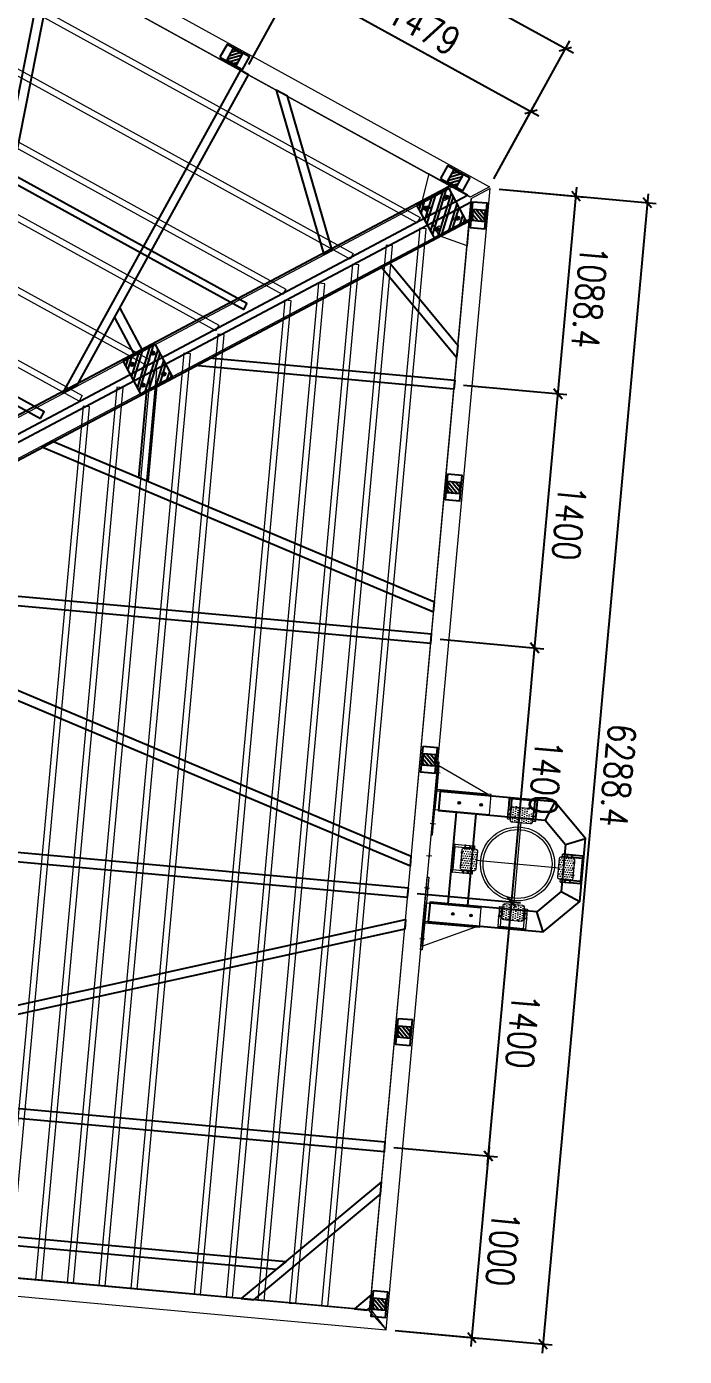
# Model space of a CAD drawing. Extents: x 8238 to 123366, y -35216 to 128109.
# Drawn here: x 91010 to 94617, y 86840 to 94138 of the extents above; entities that cross this region are included whole.
import ezdxf

# ---------------------------------------------------------------- set-up
doc = ezdxf.new("R2010")
doc.units = 0
doc.header["$LTSCALE"] = 1000
doc.header["$MEASUREMENT"] = 0
for name, pattern in [('CENTER', [2, 1.25, -0.25, 0.25, -0.25]), ('DASHED', [0.75, 0.5, -0.25]), ('HIDDEN', [0.375, 0.25, -0.125])]:
    doc.linetypes.add(name, pattern=pattern)
for name, color, linetype in [('主框型材', 4, 'Continuous'), ('卡槽', 242, 'Continuous'), ('标注', 9, 'Continuous'), ('栏杆基座', 214, 'Continuous'), ('栏杆柱', 6, 'Continuous'), ('连接端梁', 130, 'Continuous'), ('铝横梁', 220, 'Continuous')]:
    doc.layers.add(name, color=color, linetype=linetype)
for name, color, linetype, lineweight in [('加强板', 140, 'Continuous', 18), ('导框型材', 2, 'Continuous', 18), ('虚线', 8, 'Continuous', 0), ('轮子座', 7, 'Continuous', 9), ('铝主梁', 3, 'Continuous', 9), ('铝龙骨', 7, 'Continuous', 9)]:
    doc.layers.add(name, color=color, linetype=linetype, lineweight=lineweight)
doc.styles.add('HZTXT', font='txtw.shx', dxfattribs={"width": 0.8, "bigfont": 'hztxtw.shx'})
doc.dimstyles.new('DIM-50', dxfattribs={"dimscale": 50, "dimtxt": 3, "dimasz": 1, "dimexe": 1, "dimexo": 1, "dimgap": 1, "dimtad": 1, "dimdec": 1, "dimdsep": 46, "dimtxsty": 'HZTXT', "dimblk": 'OBLIQUE', "dimblk1": 'ARCHTICK', "dimblk2": 'OBLIQUE', "dimcen": 0, "dimdle": 1, "dimclrd": 9, "dimclre": 9, "dimclrt": 2, "dimadec": 1, "dimazin": 0, "dimtfac": 1, "dimtdec": 1, "dimtix": 1, "dimtmove": 2, "dimatfit": 3, "dimldrblk": 'OBLIQUE', "dimfxl": 15, "dimtolj": 1, "dimtzin": 0, "dimarcsym": 1})
pattern_1 = [(0, (1212.185, -561.11), (6.35, 12.7), [0, -12.7])]

# ---------------------------------------------------------------- blocks, each defined once
blk = doc.blocks.new('_Oblique')
at = {"color": 0, "linetype": 'ByBlock', "lineweight": -2}
blk.add_line((-0.5, -0.5), (0.5, 0.5), dxfattribs=at)
blk = doc.blocks.new('*D95')
at = {"layer": 'Defpoints', "color": 0, "transparency": 16777216}
for p in [(63292.6, 72359.8), (63292.6, 71495.2), (71850.6, 71495.2)]:
    blk.add_point(p, dxfattribs=at)
at = {"layer": '标注', "color": 9, "lineweight": -2, "transparency": 16777216}
for p, q in [((63292.6, 71545.2), (63292.6, 72409.8)), ((71850.6, 71545.2), (71850.6, 72409.8)), ((71900.6, 72359.8), (63242.6, 72359.8))]:
    blk.add_line(p, q, dxfattribs=at)
at = {"layer": '标注', "color": 9, "lineweight": -2, "transparency": 16777216, "xscale": 50, "yscale": 50, "zscale": 50, "rotation": 180}
blk.add_blockref('_Oblique', (63292.6, 72359.8), dxfattribs=at)
at = {"layer": '标注', "color": 9, "lineweight": -2, "transparency": 16777216, "xscale": 50, "yscale": 50, "zscale": 50}
blk.add_blockref('_Oblique', (71850.6, 72359.8), dxfattribs=at)
at = {"layer": '标注', "color": 2, "transparency": 16777216, "insert": (67571.6, 72484.8), "char_height": 150, "attachment_point": 5, "style": 'HZTXT'}
blk.add_mtext('\\A1;8558', dxfattribs=at)
blk = doc.blocks.new('_ArchTick')
at = {"color": 0, "linetype": 'ByBlock', "const_width": 0.4}
blk.add_lwpolyline([(-0.5, -0.5), (0.5, 0.5)], dxfattribs=at)
blk = doc.blocks.new('*D98')
at = {"layer": 'Defpoints', "color": 0, "transparency": 16777216}
for p in [(70371.6, 71967.1), (68971.6, 71397.2), (70371.6, 71397.2)]:
    blk.add_point(p, dxfattribs=at)
at = {"layer": '标注', "color": 9, "lineweight": -2, "transparency": 16777216}
for p, q in [((68921.6, 71967.1), (70421.6, 71967.1)), ((68971.6, 71447.2), (68971.6, 72017.1)), ((70371.6, 71447.2), (70371.6, 72017.1))]:
    blk.add_line(p, q, dxfattribs=at)
at = {"layer": '标注', "color": 9, "lineweight": -2, "transparency": 16777216, "xscale": 50, "yscale": 50, "zscale": 50, "rotation": 180}
blk.add_blockref('_Oblique', (68971.6, 71967.1), dxfattribs=at)
at = {"layer": '标注', "color": 9, "lineweight": -2, "transparency": 16777216, "xscale": 50, "yscale": 50, "zscale": 50}
blk.add_blockref('_Oblique', (70371.6, 71967.1), dxfattribs=at)
at = {"layer": '标注', "color": 2, "transparency": 16777216, "insert": (69671.6, 72092.1), "char_height": 150, "attachment_point": 5, "style": 'HZTXT'}
blk.add_mtext('\\A1;1400', dxfattribs=at)
blk = doc.blocks.new('*D99')
at = {"layer": 'Defpoints', "color": 0, "transparency": 16777216}
for p in [(71850.6, 71967.1), (71850.6, 71495.2), (70371.6, 71397.2)]:
    blk.add_point(p, dxfattribs=at)
at = {"layer": '标注', "color": 9, "lineweight": -2, "transparency": 16777216}
for p, q in [((70321.6, 71967.1), (71900.6, 71967.1)), ((70371.6, 71447.2), (70371.6, 72017.1)), ((71850.6, 71545.2), (71850.6, 72017.1))]:
    blk.add_line(p, q, dxfattribs=at)
at = {"layer": '标注', "color": 9, "lineweight": -2, "transparency": 16777216, "xscale": 50, "yscale": 50, "zscale": 50, "rotation": 180}
blk.add_blockref('_Oblique', (70371.6, 71967.1), dxfattribs=at)
at = {"layer": '标注', "color": 9, "lineweight": -2, "transparency": 16777216, "xscale": 50, "yscale": 50, "zscale": 50}
blk.add_blockref('_Oblique', (71850.6, 71967.1), dxfattribs=at)
at = {"layer": '标注', "color": 2, "transparency": 16777216, "insert": (71111.1, 72092.1), "char_height": 150, "attachment_point": 5, "style": 'HZTXT'}
blk.add_mtext('\\A1;1479', dxfattribs=at)
blk = doc.blocks.new('*D105')
at = {"layer": 'Defpoints', "color": 0, "transparency": 16777216}
for p in [(82032.8, 72159.7), (82032.8, 71589.8), (83432.8, 71589.8)]:
    blk.add_point(p, dxfattribs=at)
at = {"layer": '标注', "color": 9, "lineweight": -2, "transparency": 16777216}
for p, q in [((82032.8, 71639.8), (82032.8, 72209.7)), ((83432.8, 71639.8), (83432.8, 72209.7)), ((83482.8, 72159.7), (81982.8, 72159.7))]:
    blk.add_line(p, q, dxfattribs=at)
at = {"layer": '标注', "color": 9, "lineweight": -2, "transparency": 16777216, "xscale": 50, "yscale": 50, "zscale": 50, "rotation": 180}
blk.add_blockref('_Oblique', (82032.8, 72159.7), dxfattribs=at)
at = {"layer": '标注', "color": 9, "lineweight": -2, "transparency": 16777216, "xscale": 50, "yscale": 50, "zscale": 50}
blk.add_blockref('_Oblique', (83432.8, 72159.7), dxfattribs=at)
at = {"layer": '标注', "color": 2, "transparency": 16777216, "insert": (82732.8, 72284.7), "char_height": 150, "attachment_point": 5, "style": 'HZTXT'}
blk.add_mtext('\\A1;1400', dxfattribs=at)
blk = doc.blocks.new('*D106')
at = {"layer": 'Defpoints', "color": 0, "transparency": 16777216}
for p in [(80632.8, 72159.7), (80632.8, 71589.8), (82032.8, 71589.8)]:
    blk.add_point(p, dxfattribs=at)
at = {"layer": '标注', "color": 9, "lineweight": -2, "transparency": 16777216}
for p, q in [((80632.8, 71639.8), (80632.8, 72209.7)), ((82032.8, 71639.8), (82032.8, 72209.7)), ((82082.8, 72159.7), (80582.8, 72159.7))]:
    blk.add_line(p, q, dxfattribs=at)
at = {"layer": '标注', "color": 9, "lineweight": -2, "transparency": 16777216, "xscale": 50, "yscale": 50, "zscale": 50, "rotation": 180}
blk.add_blockref('_Oblique', (80632.8, 72159.7), dxfattribs=at)
at = {"layer": '标注', "color": 9, "lineweight": -2, "transparency": 16777216, "xscale": 50, "yscale": 50, "zscale": 50}
blk.add_blockref('_Oblique', (82032.8, 72159.7), dxfattribs=at)
at = {"layer": '标注', "color": 2, "transparency": 16777216, "insert": (81332.8, 72284.7), "char_height": 150, "attachment_point": 5, "style": 'HZTXT'}
blk.add_mtext('\\A1;1400', dxfattribs=at)
blk = doc.blocks.new('*D107')
at = {"layer": 'Defpoints', "color": 0, "transparency": 16777216}
for p in [(79232.8, 72159.7), (79232.8, 71589.8), (80632.8, 71589.8)]:
    blk.add_point(p, dxfattribs=at)
at = {"layer": '标注', "color": 9, "lineweight": -2, "transparency": 16777216}
for p, q in [((79232.8, 71639.8), (79232.8, 72209.7)), ((80632.8, 71639.8), (80632.8, 72209.7)), ((80682.8, 72159.7), (79182.8, 72159.7))]:
    blk.add_line(p, q, dxfattribs=at)
at = {"layer": '标注', "color": 9, "lineweight": -2, "transparency": 16777216, "xscale": 50, "yscale": 50, "zscale": 50, "rotation": 180}
blk.add_blockref('_Oblique', (79232.8, 72159.7), dxfattribs=at)
at = {"layer": '标注', "color": 9, "lineweight": -2, "transparency": 16777216, "xscale": 50, "yscale": 50, "zscale": 50}
blk.add_blockref('_Oblique', (80632.8, 72159.7), dxfattribs=at)
at = {"layer": '标注', "color": 2, "transparency": 16777216, "insert": (79932.8, 72284.7), "char_height": 150, "attachment_point": 5, "style": 'HZTXT'}
blk.add_mtext('\\A1;1400', dxfattribs=at)
blk = doc.blocks.new('*D108')
at = {"layer": 'Defpoints', "color": 0, "transparency": 16777216}
for p in [(78144.4, 72159.7), (78144.4, 71687.8), (79232.8, 71589.8)]:
    blk.add_point(p, dxfattribs=at)
at = {"layer": '标注', "color": 9, "lineweight": -2, "transparency": 16777216}
for p, q in [((78144.4, 71737.8), (78144.4, 72209.7)), ((79232.8, 71639.8), (79232.8, 72209.7)), ((79282.8, 72159.7), (78094.4, 72159.7))]:
    blk.add_line(p, q, dxfattribs=at)
at = {"layer": '标注', "color": 9, "lineweight": -2, "transparency": 16777216, "xscale": 50, "yscale": 50, "zscale": 50, "rotation": 180}
blk.add_blockref('_Oblique', (78144.4, 72159.7), dxfattribs=at)
at = {"layer": '标注', "color": 9, "lineweight": -2, "transparency": 16777216, "xscale": 50, "yscale": 50, "zscale": 50}
blk.add_blockref('_Oblique', (79232.8, 72159.7), dxfattribs=at)
at = {"layer": '标注', "color": 2, "transparency": 16777216, "insert": (78688.6, 72284.7), "char_height": 150, "attachment_point": 5, "style": 'HZTXT'}
blk.add_mtext('\\A1;1088.4', dxfattribs=at)
blk = doc.blocks.new('*D109')
at = {"layer": 'Defpoints', "color": 0, "transparency": 16777216}
for p in [(84432.8, 72552.4), (78144.4, 71687.8), (84432.8, 71687.8)]:
    blk.add_point(p, dxfattribs=at)
at = {"layer": '标注', "color": 9, "lineweight": -2, "transparency": 16777216}
for p, q in [((78094.4, 72552.4), (84482.8, 72552.4)), ((78144.4, 71737.8), (78144.4, 72602.4)), ((84432.8, 71737.8), (84432.8, 72602.4))]:
    blk.add_line(p, q, dxfattribs=at)
at = {"layer": '标注', "color": 9, "lineweight": -2, "transparency": 16777216, "xscale": 50, "yscale": 50, "zscale": 50, "rotation": 180}
blk.add_blockref('_Oblique', (78144.4, 72552.4), dxfattribs=at)
at = {"layer": '标注', "color": 9, "lineweight": -2, "transparency": 16777216, "xscale": 50, "yscale": 50, "zscale": 50}
blk.add_blockref('_Oblique', (84432.8, 72552.4), dxfattribs=at)
at = {"layer": '标注', "color": 2, "transparency": 16777216, "insert": (81288.6, 72677.4), "char_height": 150, "attachment_point": 5, "style": 'HZTXT'}
blk.add_mtext('\\A1;6288.4', dxfattribs=at)
blk = doc.blocks.new('*D110')
at = {"layer": 'Defpoints', "color": 0, "transparency": 16777216}
for p in [(84432.8, 72159.7), (84432.8, 71687.8), (83432.8, 71589.8)]:
    blk.add_point(p, dxfattribs=at)
at = {"layer": '标注', "color": 9, "lineweight": -2, "transparency": 16777216}
for p, q in [((83432.8, 71639.8), (83432.8, 72209.7)), ((84432.8, 71737.8), (84432.8, 72209.7)), ((83382.8, 72159.7), (84482.8, 72159.7))]:
    blk.add_line(p, q, dxfattribs=at)
at = {"layer": '标注', "color": 9, "lineweight": -2, "transparency": 16777216, "xscale": 50, "yscale": 50, "zscale": 50, "rotation": 180}
blk.add_blockref('_Oblique', (83432.8, 72159.7), dxfattribs=at)
at = {"layer": '标注', "color": 9, "lineweight": -2, "transparency": 16777216, "xscale": 50, "yscale": 50, "zscale": 50}
blk.add_blockref('_Oblique', (84432.8, 72159.7), dxfattribs=at)
at = {"layer": '标注', "color": 2, "transparency": 16777216, "insert": (83932.8, 72284.7), "char_height": 150, "attachment_point": 5, "style": 'HZTXT'}
blk.add_mtext('\\A1;1000', dxfattribs=at)
blk = doc.blocks.new('橡胶块200x200x60')
h = blk.add_hatch()
h.set_pattern_fill('ANSI32', color=256, scale=10)
h.set_pattern_definition([(45, (0, 0), (-33.67596, 33.67596), []), (45, (22.45, 0), (-33.67596, 33.67596), [])])
h.paths.add_polyline_path([(25487.9, 88551.2), (25687.9, 88551.2), (25687.9, 88751.2), (25487.9, 88751.2)])
blk.add_lwpolyline([(25487.9, 88551.2), (25687.9, 88551.2), (25687.9, 88751.2), (25487.9, 88751.2)], close=True)
for points in [[(25512.9, 88716.2), (25532.9, 88716.2)], [(25522.9, 88726.2), (25522.9, 88706.2)], [(25662.9, 88716.2), (25642.9, 88716.2)], [(25652.9, 88726.2), (25652.9, 88706.2)], [(25522.9, 88576.2), (25522.9, 88596.2)], [(25652.9, 88576.2), (25652.9, 88596.2)], [(25512.9, 88586.2), (25532.9, 88586.2)], [(25662.9, 88586.2), (25642.9, 88586.2)]]:
    blk.add_lwpolyline(points)
for centre, radius in [((25522.9, 88716.2), 10), ((25522.9, 88716.2), 8), ((25652.9, 88716.2), 10), ((25652.9, 88716.2), 8), ((25522.9, 88586.2), 10), ((25522.9, 88586.2), 8), ((25652.9, 88586.2), 10), ((25652.9, 88586.2), 8)]:
    blk.add_circle(centre, radius)
blk = doc.blocks.new('*U906')
h = blk.add_hatch()
h.set_pattern_fill('DOTS', color=256, scale=8)
h.set_pattern_definition(pattern_1)
h.paths.add_polyline_path([(64, 50, 0.4142135624), (54, 60), (-11, 60, 0.4142135624), (-21, 50), (-21, -50, 0.4142135624), (-11, -60), (54, -60, 0.4142135624), (64, -50)])
at = {"layer": '导框型材', "color": 0, "linetype": 'Continuous'}
for p, q in [((-64, 63.508929), (-64, 75.5)), ((-64, 75.5), (-63.389317, 75.5)), ((-7.891644, 75.5), (-63.389317, 75.5)), ((-63.389317, 75.5), (-63.389317, 64.5)), ((-62, 77.5), (-6.502327, 77.5)), ((-2.965328, 75.5), (-7.891644, 75.5)), ((-7.891644, 75.5), (-7.891644, 64.5)), ((-6.502327, 77.5), (-1.08338, 77.5)), ((47.5, 75.5), (-2.965328, 75.5)), ((-2.965328, 64.5), (-2.965328, 75.5)), ((-1.08338, 77.5), (45.5, 77.5)), ((47.5, 64.5), (47.5, 75.5)), ((-64, -63.50893), (-64, 63.508929)), ((-63.389317, 64.5), (-7.891644, 64.5)), ((-62, 62.5), (-62, -62.5)), ((-6.502327, 62.5), (-62, 62.5)), ((-7.891644, 64.5), (-2.965328, 64.5)), ((-1.08338, 62.5), (-6.502327, 62.5)), ((47.5, 64.5), (-2.965328, 64.5)), ((45.5, 62.5), (-1.08338, 62.5)), ((31, 62.498484), (31, 60)), ((-64, -63.78066), (-64, -63.500287)), ((-64, -75.5), (-64, -63.78066)), ((-63.389317, -64.5), (-63.389317, -75.5)), ((-7.891644, -64.5), (-63.389317, -64.5)), ((-62, -62.5), (-6.502327, -62.5)), ((-2.965328, -64.5), (-7.891644, -64.5)), ((-7.891644, -75.5), (-7.891644, -64.5)), ((-6.502327, -62.5), (-1.08338, -62.5)), ((47.5, -64.5), (-2.965328, -64.5)), ((-2.965328, -64.5), (-2.965328, -75.5)), ((-1.08338, -62.5), (45.5, -62.5)), ((31, -60), (31, -62.498484)), ((47.5, -75.5), (47.5, -64.5)), ((-64, -75.5), (-63.389317, -75.5)), ((-63.389317, -75.5), (-7.891644, -75.5)), ((-6.502327, -77.5), (-62, -77.5)), ((-7.891644, -75.5), (-2.965328, -75.5)), ((-1.08338, -77.5), (-6.502327, -77.5)), ((47.5, -75.5), (-2.965328, -75.5)), ((45.5, -77.5), (-1.08338, -77.5))]:
    blk.add_line(p, q, dxfattribs=at)
at = {"layer": '导框型材', "color": 1, "linetype": 'CENTER', "ltscale": 0.28}
for p, q in [((-18.5, 35), (-14.5, 35)), ((-16.5, 37), (-16.5, 33)), ((-18.5, -35), (-14.5, -35)), ((-16.5, -37), (-16.5, -33))]:
    blk.add_line(p, q, dxfattribs=at)
at = {"layer": '导框型材', "color": 1, "linetype": 'CENTER', "ltscale": 0.404352}
for p, q in [((-18.5, 0), (-14.5, 0)), ((-16.5, -2), (-16.5, 2))]:
    blk.add_line(p, q, dxfattribs=at)
at = {"layer": '导框型材', "color": 1, "linetype": 'CENTER', "ltscale": 0.1}
for p, q in [((18.75, 70), (24.25, 70)), ((21.5, 67.25), (21.5, 72.75)), ((18.75, -70), (24.25, -70)), ((21.5, -72.75), (21.5, -67.25))]:
    blk.add_line(p, q, dxfattribs=at)
at = {"layer": '导框型材', "color": 0}
blk.add_lwpolyline([(-11, 60), (54, 60, -0.4142135624), (64, 50), (64, -50, -0.4142135624), (54, -60), (-11, -60, -0.4142135624), (-21, -50), (-21, 50, -0.4142135624)], format="xyb", close=True, dxfattribs=at)
for centre in [(21.5, 70), (21.5, -70)]:
    blk.add_circle(centre, 2.5, dxfattribs=at)
at = {"layer": '导框型材', "color": 0, "linetype": 'Continuous', "extrusion": (0, 0, -1)}
for centre, start, end in [((62, 75.5), 0, 90), ((62, 64.5), 270, 0), ((62, -64.5), 0, 90), ((62, -75.5), 270, 0)]:
    blk.add_arc(centre, 2, start, end, dxfattribs=at)
at = {"layer": '导框型材', "color": 0, "linetype": 'Continuous'}
for centre, radius, start, end in [((45.5, 75.5), 2, 0, 90), ((45.5, 64.5), 2, 270, 0), ((-16.5, -35), 7, 130.0052008841, 229.9947991159), ((45.5, -64.5), 2, 0, 90), ((45.5, -75.5), 2, 270, 0)]:
    blk.add_arc(centre, radius, start, end, dxfattribs=at)
at = {"layer": '导框型材', "color": 0, "linetype": 'Continuous', "extrusion": (1.22461e-16, 0, -1)}
blk.add_arc((16.5, 35), 7, 310.0052008841, 49.9947991159, dxfattribs=at)
at = {"layer": '导框型材', "color": 0, "linetype": 'Continuous'}
for centre, major_axis, ratio, start_param, end_param in [((-62, 75.5), (0, 2), 0.694658, 0, 1.5707963268), ((-6.502327, 75.5), (0, -2), 0.694658, 3.1415926536, 4.7123889804), ((-1.08338, 75.5), (0, -2), 0.940974, 3.1415926536, 4.7123889804), ((-6.502327, 64.5), (0, 2), 0.694658, 1.5707963268, 3.1415926536), ((-1.08338, 64.5), (0, 2), 0.940974, 1.5707963268, 3.1415926536), ((-6.502327, -64.5), (0, 2), 0.694658, 0, 1.5707963268), ((-1.08338, -64.5), (0, 2), 0.940974, 0, 1.5707963268), ((-62, -75.5), (0, 2), 0.694658, 1.5707963268, 3.1415926536), ((-6.502327, -75.5), (0, 2), 0.694658, 1.5707963268, 3.1415926536), ((-1.08338, -75.5), (0, 2), 0.940974, 1.5707963268, 3.1415926536)]:
    blk.add_ellipse(centre, major_axis=major_axis, ratio=ratio, start_param=start_param, end_param=end_param, dxfattribs=at)
at = {"layer": '导框型材', "color": 0, "linetype": 'Continuous', "extrusion": (0, 0, -1)}
for centre, start_param, end_param in [((-62, 64.5), 0, 1.5707963268), ((-62, -64.5), 1.5707963268, 3.1415926536)]:
    blk.add_ellipse(centre, major_axis=(0, -2), ratio=0.694658, start_param=start_param, end_param=end_param, dxfattribs=at)
blk = doc.blocks.new('*U902')
at = {"layer": '轮子座', "color": 0, "linetype": 'ByBlock', "lineweight": -2, "transparency": 16777216}
blk.add_blockref('*U906', (0, 0), dxfattribs=at)
blk = doc.blocks.new('*U903')
h = blk.add_hatch()
h.set_pattern_fill('DOTS', color=256, scale=8)
h.set_pattern_definition(pattern_1)
h.paths.add_polyline_path([(64, 50, 0.4142135624), (54, 60), (-11, 60, 0.4142135624), (-21, 50), (-21, -50, 0.4142135624), (-11, -60), (54, -60, 0.4142135624), (64, -50)])
at = {"layer": '导框型材', "color": 0, "linetype": 'Continuous'}
for p, q in [((-64, 63.508929), (-64, 75.5)), ((-64, 75.5), (-63.389317, 75.5)), ((-7.891644, 75.5), (-63.389317, 75.5)), ((-63.389317, 75.5), (-63.389317, 64.5)), ((-62, 77.5), (-6.502327, 77.5)), ((-2.965328, 75.5), (-7.891644, 75.5)), ((-7.891644, 75.5), (-7.891644, 64.5)), ((-6.502327, 77.5), (-1.08338, 77.5)), ((47.5, 75.5), (-2.965328, 75.5)), ((-2.965328, 64.5), (-2.965328, 75.5)), ((-1.08338, 77.5), (45.5, 77.5)), ((47.5, 64.5), (47.5, 75.5)), ((-64, -63.50893), (-64, 63.508929)), ((-63.389317, 64.5), (-7.891644, 64.5)), ((-62, 62.5), (-62, -62.5)), ((-6.502327, 62.5), (-62, 62.5)), ((-7.891644, 64.5), (-2.965328, 64.5)), ((-1.08338, 62.5), (-6.502327, 62.5)), ((47.5, 64.5), (-2.965328, 64.5)), ((45.5, 62.5), (-1.08338, 62.5)), ((31, 62.498484), (31, 60)), ((-64, -63.78066), (-64, -63.500287)), ((-64, -75.5), (-64, -63.78066)), ((-63.389317, -64.5), (-63.389317, -75.5)), ((-7.891644, -64.5), (-63.389317, -64.5)), ((-62, -62.5), (-6.502327, -62.5)), ((-2.965328, -64.5), (-7.891644, -64.5)), ((-7.891644, -75.5), (-7.891644, -64.5)), ((-6.502327, -62.5), (-1.08338, -62.5)), ((47.5, -64.5), (-2.965328, -64.5)), ((-2.965328, -64.5), (-2.965328, -75.5)), ((-1.08338, -62.5), (45.5, -62.5)), ((31, -60), (31, -62.498484)), ((47.5, -75.5), (47.5, -64.5)), ((-64, -75.5), (-63.389317, -75.5)), ((-63.389317, -75.5), (-7.891644, -75.5)), ((-6.502327, -77.5), (-62, -77.5)), ((-7.891644, -75.5), (-2.965328, -75.5)), ((-1.08338, -77.5), (-6.502327, -77.5)), ((47.5, -75.5), (-2.965328, -75.5)), ((45.5, -77.5), (-1.08338, -77.5))]:
    blk.add_line(p, q, dxfattribs=at)
at = {"layer": '导框型材', "color": 1, "linetype": 'CENTER', "ltscale": 0.28}
for p, q in [((-18.5, 35), (-14.5, 35)), ((-16.5, 37), (-16.5, 33)), ((-18.5, -35), (-14.5, -35)), ((-16.5, -37), (-16.5, -33))]:
    blk.add_line(p, q, dxfattribs=at)
at = {"layer": '导框型材', "color": 1, "linetype": 'CENTER', "ltscale": 0.404352}
for p, q in [((-18.5, 0), (-14.5, 0)), ((-16.5, -2), (-16.5, 2))]:
    blk.add_line(p, q, dxfattribs=at)
at = {"layer": '导框型材', "color": 1, "linetype": 'CENTER', "ltscale": 0.1}
for p, q in [((18.75, 70), (24.25, 70)), ((21.5, 67.25), (21.5, 72.75)), ((18.75, -70), (24.25, -70)), ((21.5, -72.75), (21.5, -67.25))]:
    blk.add_line(p, q, dxfattribs=at)
at = {"layer": '导框型材', "color": 0}
blk.add_lwpolyline([(-11, 60), (54, 60, -0.4142135624), (64, 50), (64, -50, -0.4142135624), (54, -60), (-11, -60, -0.4142135624), (-21, -50), (-21, 50, -0.4142135624)], format="xyb", close=True, dxfattribs=at)
for centre in [(21.5, 70), (21.5, -70)]:
    blk.add_circle(centre, 2.5, dxfattribs=at)
at = {"layer": '导框型材', "color": 0, "linetype": 'Continuous', "extrusion": (0, 0, -1)}
for centre, start, end in [((62, 75.5), 0, 90), ((62, 64.5), 270, 0), ((62, -64.5), 0, 90), ((62, -75.5), 270, 0)]:
    blk.add_arc(centre, 2, start, end, dxfattribs=at)
at = {"layer": '导框型材', "color": 0, "linetype": 'Continuous'}
for centre, radius, start, end in [((45.5, 75.5), 2, 0, 90), ((45.5, 64.5), 2, 270, 0), ((-16.5, -35), 7, 130.0052008841, 229.9947991159), ((45.5, -64.5), 2, 0, 90), ((45.5, -75.5), 2, 270, 0)]:
    blk.add_arc(centre, radius, start, end, dxfattribs=at)
at = {"layer": '导框型材', "color": 0, "linetype": 'Continuous', "extrusion": (1.22461e-16, 0, -1)}
blk.add_arc((16.5, 35), 7, 310.0052008841, 49.9947991159, dxfattribs=at)
at = {"layer": '导框型材', "color": 0, "linetype": 'Continuous'}
for centre, major_axis, ratio, start_param, end_param in [((-62, 75.5), (0, 2), 0.694658, 0, 1.5707963268), ((-6.502327, 75.5), (0, -2), 0.694658, 3.1415926536, 4.7123889804), ((-1.08338, 75.5), (0, -2), 0.940974, 3.1415926536, 4.7123889804), ((-6.502327, 64.5), (0, 2), 0.694658, 1.5707963268, 3.1415926536), ((-1.08338, 64.5), (0, 2), 0.940974, 1.5707963268, 3.1415926536), ((-6.502327, -64.5), (0, 2), 0.694658, 0, 1.5707963268), ((-1.08338, -64.5), (0, 2), 0.940974, 0, 1.5707963268), ((-62, -75.5), (0, 2), 0.694658, 1.5707963268, 3.1415926536), ((-6.502327, -75.5), (0, 2), 0.694658, 1.5707963268, 3.1415926536), ((-1.08338, -75.5), (0, 2), 0.940974, 1.5707963268, 3.1415926536)]:
    blk.add_ellipse(centre, major_axis=major_axis, ratio=ratio, start_param=start_param, end_param=end_param, dxfattribs=at)
at = {"layer": '导框型材', "color": 0, "linetype": 'Continuous', "extrusion": (0, 0, -1)}
for centre, start_param, end_param in [((-62, 64.5), 0, 1.5707963268), ((-62, -64.5), 1.5707963268, 3.1415926536)]:
    blk.add_ellipse(centre, major_axis=(0, -2), ratio=0.694658, start_param=start_param, end_param=end_param, dxfattribs=at)
blk = doc.blocks.new('*U904')
at = {"layer": '轮子座', "color": 0, "linetype": 'ByBlock', "lineweight": -2, "transparency": 16777216}
blk.add_blockref('*U903', (0, 0), dxfattribs=at)
blk = doc.blocks.new('*U905')
h = blk.add_hatch()
h.set_pattern_fill('DOTS', color=256, scale=8)
h.set_pattern_definition(pattern_1)
h.paths.add_polyline_path([(64, 50, 0.4142135624), (54, 60), (-11, 60, 0.4142135624), (-21, 50), (-21, -50, 0.4142135624), (-11, -60), (54, -60, 0.4142135624), (64, -50)])
at = {"layer": '导框型材', "color": 0, "linetype": 'Continuous'}
for p, q in [((-64, 63.508929), (-64, 75.5)), ((-64, 75.5), (-63.389317, 75.5)), ((-7.891644, 75.5), (-63.389317, 75.5)), ((-63.389317, 75.5), (-63.389317, 64.5)), ((-62, 77.5), (-6.502327, 77.5)), ((-2.965328, 75.5), (-7.891644, 75.5)), ((-7.891644, 75.5), (-7.891644, 64.5)), ((-6.502327, 77.5), (-1.08338, 77.5)), ((47.5, 75.5), (-2.965328, 75.5)), ((-2.965328, 64.5), (-2.965328, 75.5)), ((-1.08338, 77.5), (45.5, 77.5)), ((47.5, 64.5), (47.5, 75.5)), ((-64, -63.50893), (-64, 63.508929)), ((-63.389317, 64.5), (-7.891644, 64.5)), ((-62, 62.5), (-62, -62.5)), ((-6.502327, 62.5), (-62, 62.5)), ((-7.891644, 64.5), (-2.965328, 64.5)), ((-1.08338, 62.5), (-6.502327, 62.5)), ((47.5, 64.5), (-2.965328, 64.5)), ((45.5, 62.5), (-1.08338, 62.5)), ((31, 62.498484), (31, 60)), ((-64, -63.78066), (-64, -63.500287)), ((-64, -75.5), (-64, -63.78066)), ((-63.389317, -64.5), (-63.389317, -75.5)), ((-7.891644, -64.5), (-63.389317, -64.5)), ((-62, -62.5), (-6.502327, -62.5)), ((-2.965328, -64.5), (-7.891644, -64.5)), ((-7.891644, -75.5), (-7.891644, -64.5)), ((-6.502327, -62.5), (-1.08338, -62.5)), ((47.5, -64.5), (-2.965328, -64.5)), ((-2.965328, -64.5), (-2.965328, -75.5)), ((-1.08338, -62.5), (45.5, -62.5)), ((31, -60), (31, -62.498484)), ((47.5, -75.5), (47.5, -64.5)), ((-64, -75.5), (-63.389317, -75.5)), ((-63.389317, -75.5), (-7.891644, -75.5)), ((-6.502327, -77.5), (-62, -77.5)), ((-7.891644, -75.5), (-2.965328, -75.5)), ((-1.08338, -77.5), (-6.502327, -77.5)), ((47.5, -75.5), (-2.965328, -75.5)), ((45.5, -77.5), (-1.08338, -77.5))]:
    blk.add_line(p, q, dxfattribs=at)
at = {"layer": '导框型材', "color": 1, "linetype": 'CENTER', "ltscale": 0.28}
for p, q in [((-18.5, 35), (-14.5, 35)), ((-16.5, 37), (-16.5, 33)), ((-18.5, -35), (-14.5, -35)), ((-16.5, -37), (-16.5, -33))]:
    blk.add_line(p, q, dxfattribs=at)
at = {"layer": '导框型材', "color": 1, "linetype": 'CENTER', "ltscale": 0.404352}
for p, q in [((-18.5, 0), (-14.5, 0)), ((-16.5, -2), (-16.5, 2))]:
    blk.add_line(p, q, dxfattribs=at)
at = {"layer": '导框型材', "color": 1, "linetype": 'CENTER', "ltscale": 0.1}
for p, q in [((18.75, 70), (24.25, 70)), ((21.5, 67.25), (21.5, 72.75)), ((18.75, -70), (24.25, -70)), ((21.5, -72.75), (21.5, -67.25))]:
    blk.add_line(p, q, dxfattribs=at)
at = {"layer": '导框型材', "color": 0}
blk.add_lwpolyline([(-11, 60), (54, 60, -0.4142135624), (64, 50), (64, -50, -0.4142135624), (54, -60), (-11, -60, -0.4142135624), (-21, -50), (-21, 50, -0.4142135624)], format="xyb", close=True, dxfattribs=at)
for centre in [(21.5, 70), (21.5, -70)]:
    blk.add_circle(centre, 2.5, dxfattribs=at)
at = {"layer": '导框型材', "color": 0, "linetype": 'Continuous', "extrusion": (0, 0, -1)}
for centre, start, end in [((62, 75.5), 0, 90), ((62, 64.5), 270, 0), ((62, -64.5), 0, 90), ((62, -75.5), 270, 0)]:
    blk.add_arc(centre, 2, start, end, dxfattribs=at)
at = {"layer": '导框型材', "color": 0, "linetype": 'Continuous'}
for centre, radius, start, end in [((45.5, 75.5), 2, 0, 90), ((45.5, 64.5), 2, 270, 0), ((-16.5, -35), 7, 130.0052008841, 229.9947991159), ((45.5, -64.5), 2, 0, 90), ((45.5, -75.5), 2, 270, 0)]:
    blk.add_arc(centre, radius, start, end, dxfattribs=at)
at = {"layer": '导框型材', "color": 0, "linetype": 'Continuous', "extrusion": (1.22461e-16, 0, -1)}
blk.add_arc((16.5, 35), 7, 310.0052008841, 49.9947991159, dxfattribs=at)
at = {"layer": '导框型材', "color": 0, "linetype": 'Continuous'}
for centre, major_axis, ratio, start_param, end_param in [((-62, 75.5), (0, 2), 0.694658, 0, 1.5707963268), ((-6.502327, 75.5), (0, -2), 0.694658, 3.1415926536, 4.7123889804), ((-1.08338, 75.5), (0, -2), 0.940974, 3.1415926536, 4.7123889804), ((-6.502327, 64.5), (0, 2), 0.694658, 1.5707963268, 3.1415926536), ((-1.08338, 64.5), (0, 2), 0.940974, 1.5707963268, 3.1415926536), ((-6.502327, -64.5), (0, 2), 0.694658, 0, 1.5707963268), ((-1.08338, -64.5), (0, 2), 0.940974, 0, 1.5707963268), ((-62, -75.5), (0, 2), 0.694658, 1.5707963268, 3.1415926536), ((-6.502327, -75.5), (0, 2), 0.694658, 1.5707963268, 3.1415926536), ((-1.08338, -75.5), (0, 2), 0.940974, 1.5707963268, 3.1415926536)]:
    blk.add_ellipse(centre, major_axis=major_axis, ratio=ratio, start_param=start_param, end_param=end_param, dxfattribs=at)
at = {"layer": '导框型材', "color": 0, "linetype": 'Continuous', "extrusion": (0, 0, -1)}
for centre, start_param, end_param in [((-62, 64.5), 0, 1.5707963268), ((-62, -64.5), 1.5707963268, 3.1415926536)]:
    blk.add_ellipse(centre, major_axis=(0, -2), ratio=0.694658, start_param=start_param, end_param=end_param, dxfattribs=at)
blk = doc.blocks.new('*U908')
at = {"layer": '轮子座', "color": 0, "linetype": 'ByBlock', "lineweight": -2, "transparency": 16777216}
blk.add_blockref('*U905', (0, 0), dxfattribs=at)
blk = doc.blocks.new('*U909')
h = blk.add_hatch()
h.set_pattern_fill('DOTS', color=256, scale=8)
h.set_pattern_definition(pattern_1)
h.paths.add_polyline_path([(64, 50, 0.4142135624), (54, 60), (-11, 60, 0.4142135624), (-21, 50), (-21, -50, 0.4142135624), (-11, -60), (54, -60, 0.4142135624), (64, -50)])
at = {"layer": '导框型材', "color": 0, "linetype": 'Continuous'}
for p, q in [((-64, 63.508929), (-64, 75.5)), ((-64, 75.5), (-63.389317, 75.5)), ((-7.891644, 75.5), (-63.389317, 75.5)), ((-63.389317, 75.5), (-63.389317, 64.5)), ((-62, 77.5), (-6.502327, 77.5)), ((-2.965328, 75.5), (-7.891644, 75.5)), ((-7.891644, 75.5), (-7.891644, 64.5)), ((-6.502327, 77.5), (-1.08338, 77.5)), ((47.5, 75.5), (-2.965328, 75.5)), ((-2.965328, 64.5), (-2.965328, 75.5)), ((-1.08338, 77.5), (45.5, 77.5)), ((47.5, 64.5), (47.5, 75.5)), ((-64, -63.50893), (-64, 63.508929)), ((-63.389317, 64.5), (-7.891644, 64.5)), ((-62, 62.5), (-62, -62.5)), ((-6.502327, 62.5), (-62, 62.5)), ((-7.891644, 64.5), (-2.965328, 64.5)), ((-1.08338, 62.5), (-6.502327, 62.5)), ((47.5, 64.5), (-2.965328, 64.5)), ((45.5, 62.5), (-1.08338, 62.5)), ((31, 62.498484), (31, 60)), ((-64, -63.78066), (-64, -63.500287)), ((-64, -75.5), (-64, -63.78066)), ((-63.389317, -64.5), (-63.389317, -75.5)), ((-7.891644, -64.5), (-63.389317, -64.5)), ((-62, -62.5), (-6.502327, -62.5)), ((-2.965328, -64.5), (-7.891644, -64.5)), ((-7.891644, -75.5), (-7.891644, -64.5)), ((-6.502327, -62.5), (-1.08338, -62.5)), ((47.5, -64.5), (-2.965328, -64.5)), ((-2.965328, -64.5), (-2.965328, -75.5)), ((-1.08338, -62.5), (45.5, -62.5)), ((31, -60), (31, -62.498484)), ((47.5, -75.5), (47.5, -64.5)), ((-64, -75.5), (-63.389317, -75.5)), ((-63.389317, -75.5), (-7.891644, -75.5)), ((-6.502327, -77.5), (-62, -77.5)), ((-7.891644, -75.5), (-2.965328, -75.5)), ((-1.08338, -77.5), (-6.502327, -77.5)), ((47.5, -75.5), (-2.965328, -75.5)), ((45.5, -77.5), (-1.08338, -77.5))]:
    blk.add_line(p, q, dxfattribs=at)
at = {"layer": '导框型材', "color": 1, "linetype": 'CENTER', "ltscale": 0.28}
for p, q in [((-18.5, 35), (-14.5, 35)), ((-16.5, 37), (-16.5, 33)), ((-18.5, -35), (-14.5, -35)), ((-16.5, -37), (-16.5, -33))]:
    blk.add_line(p, q, dxfattribs=at)
at = {"layer": '导框型材', "color": 1, "linetype": 'CENTER', "ltscale": 0.404352}
for p, q in [((-18.5, 0), (-14.5, 0)), ((-16.5, -2), (-16.5, 2))]:
    blk.add_line(p, q, dxfattribs=at)
at = {"layer": '导框型材', "color": 1, "linetype": 'CENTER', "ltscale": 0.1}
for p, q in [((18.75, 70), (24.25, 70)), ((21.5, 67.25), (21.5, 72.75)), ((18.75, -70), (24.25, -70)), ((21.5, -72.75), (21.5, -67.25))]:
    blk.add_line(p, q, dxfattribs=at)
at = {"layer": '导框型材', "color": 0}
blk.add_lwpolyline([(-11, 60), (54, 60, -0.4142135624), (64, 50), (64, -50, -0.4142135624), (54, -60), (-11, -60, -0.4142135624), (-21, -50), (-21, 50, -0.4142135624)], format="xyb", close=True, dxfattribs=at)
for centre in [(21.5, 70), (21.5, -70)]:
    blk.add_circle(centre, 2.5, dxfattribs=at)
at = {"layer": '导框型材', "color": 0, "linetype": 'Continuous', "extrusion": (0, 0, -1)}
for centre, start, end in [((62, 75.5), 0, 90), ((62, 64.5), 270, 0), ((62, -64.5), 0, 90), ((62, -75.5), 270, 0)]:
    blk.add_arc(centre, 2, start, end, dxfattribs=at)
at = {"layer": '导框型材', "color": 0, "linetype": 'Continuous'}
for centre, radius, start, end in [((45.5, 75.5), 2, 0, 90), ((45.5, 64.5), 2, 270, 0), ((-16.5, -35), 7, 130.0052008841, 229.9947991159), ((45.5, -64.5), 2, 0, 90), ((45.5, -75.5), 2, 270, 0)]:
    blk.add_arc(centre, radius, start, end, dxfattribs=at)
at = {"layer": '导框型材', "color": 0, "linetype": 'Continuous', "extrusion": (1.22461e-16, 0, -1)}
blk.add_arc((16.5, 35), 7, 310.0052008841, 49.9947991159, dxfattribs=at)
at = {"layer": '导框型材', "color": 0, "linetype": 'Continuous'}
for centre, major_axis, ratio, start_param, end_param in [((-62, 75.5), (0, 2), 0.694658, 0, 1.5707963268), ((-6.502327, 75.5), (0, -2), 0.694658, 3.1415926536, 4.7123889804), ((-1.08338, 75.5), (0, -2), 0.940974, 3.1415926536, 4.7123889804), ((-6.502327, 64.5), (0, 2), 0.694658, 1.5707963268, 3.1415926536), ((-1.08338, 64.5), (0, 2), 0.940974, 1.5707963268, 3.1415926536), ((-6.502327, -64.5), (0, 2), 0.694658, 0, 1.5707963268), ((-1.08338, -64.5), (0, 2), 0.940974, 0, 1.5707963268), ((-62, -75.5), (0, 2), 0.694658, 1.5707963268, 3.1415926536), ((-6.502327, -75.5), (0, 2), 0.694658, 1.5707963268, 3.1415926536), ((-1.08338, -75.5), (0, 2), 0.940974, 1.5707963268, 3.1415926536)]:
    blk.add_ellipse(centre, major_axis=major_axis, ratio=ratio, start_param=start_param, end_param=end_param, dxfattribs=at)
at = {"layer": '导框型材', "color": 0, "linetype": 'Continuous', "extrusion": (0, 0, -1)}
for centre, start_param, end_param in [((-62, 64.5), 0, 1.5707963268), ((-62, -64.5), 1.5707963268, 3.1415926536)]:
    blk.add_ellipse(centre, major_axis=(0, -2), ratio=0.694658, start_param=start_param, end_param=end_param, dxfattribs=at)
blk = doc.blocks.new('*U907')
at = {"layer": '轮子座', "color": 0, "linetype": 'ByBlock', "lineweight": -2, "transparency": 16777216}
blk.add_blockref('*U909', (0, 0), dxfattribs=at)
blk = doc.blocks.new('外抱桩器')
for radius in [203, 189]:
    blk.add_circle((0, 486.5), radius)
at = {"layer": '主框型材'}
for points in [[(-358.5, 660.4), (-358.5, 27.9), (-252.5, 27.9), (-252.5, 615.9), (-129.4, 739), (129.4, 739), (252.5, 615.9), (252.5, 27.9), (358.5, 27.9), (358.5, 659.8), (173.3, 845), (-173.3, 845), (-358.5, 659.8)], [(-129.4, 739), (-173.3, 845)], [(129.4, 739), (173.3, 845)], [(-358.5, 659.8), (-252.5, 615.9)], [(358.5, 659.8), (252.5, 615.9)]]:
    blk.add_lwpolyline(points, dxfattribs=at)
blk.add_lwpolyline([(-252.5, 128), (-252.5, 234), (252.5, 234), (252.5, 128)], close=True, dxfattribs=at)
at = {"layer": '导框型材', "color": 1, "linetype": 'CENTER', "ltscale": 5}
for p, q in [((0, 256.1), (0, 717)), ((229.5, 486.5), (-229.5, 486.5))]:
    blk.add_line(p, q, dxfattribs=at)
at = {"layer": '导框型材', "color": 2, "linetype": 'HIDDEN', "ltscale": 100}
for p, q in [((-359, 8), (-359, 308)), ((359, 8), (359, 308))]:
    blk.add_line(p, q, dxfattribs=at)
at = {"layer": '导框型材', "color": 1, "linetype": 'CENTER', "ltscale": 0.28}
for p, q in [((-312.7, 258), (-297.3, 258)), ((-305, 250.3), (-305, 265.7)), ((312.7, 258), (297.3, 258)), ((305, 250.3), (305, 265.7)), ((312.7, 158), (297.3, 158)), ((305, 150.3), (305, 165.7)), ((-312.7, 138), (-297.3, 138)), ((-305, 130.3), (-305, 145.7))]:
    blk.add_line(p, q, dxfattribs=at)
at = {"layer": '导框型材', "color": 2, "linetype": 'DASHED', "ltscale": 2}
for p, q in [((-517, 0), (-117, 0)), ((517, 0), (117, 0))]:
    blk.add_line(p, q, dxfattribs=at)
at = {"layer": '导框型材', "color": 1, "linetype": 'CENTER', "ltscale": 0.36}
for p, q in [((-464, 8), (-464, 0)), ((-457, 18.1), (-457, -9.9)), ((-450, 8), (-450, 0)), ((-184, 8), (-184, 0)), ((-177, 18.1), (-177, -9.9)), ((-170, 8), (-170, 0)), ((-14, 0), (14, 0)), ((0, 14), (0, -14)), ((170, 8), (170, 0)), ((177, 18.1), (177, -9.9)), ((184, 8), (184, 0)), ((450, 8), (450, 0)), ((457, 18.1), (457, -9.9)), ((464, 8), (464, 0))]:
    blk.add_line(p, q, dxfattribs=at)
at = {"layer": '导框型材', "color": 2}
for points in [[(-257, 8), (-257, 308), (-367, 308), (-367, 8)], [(257, 8), (257, 308), (367, 308), (367, 8)], [(-517, 0), (-117, 0), (-117, 8), (-517, 8)], [(517, 0), (117, 0), (117, 8), (517, 8)]]:
    blk.add_lwpolyline(points, close=True, dxfattribs=at)
for points in [[(-497, 8), (-367, 8), (-367, 288), (-497, 8)], [(497, 8), (367, 8), (367, 288), (497, 8)]]:
    blk.add_lwpolyline(points, dxfattribs=at)
for centre in [(-305, 258), (305, 258), (305, 158), (-305, 138)]:
    blk.add_circle(centre, 7, dxfattribs=at)
at = {"layer": '轮子座', "color": 7, "xscale": -1, "rotation": 90}
blk.add_blockref('*U908', (0, 775.5), dxfattribs=at)
at = {"layer": '轮子座', "color": 7}
blk.add_blockref('*U902', (-289, 486.5), dxfattribs=at)
at = {"layer": '轮子座', "color": 7, "xscale": -1}
blk.add_blockref('*U904', (289, 486.5), dxfattribs=at)
at = {"layer": '轮子座', "color": 7, "rotation": 90}
blk.add_blockref('*U907', (0, 197.5), dxfattribs=at)
blk = doc.blocks.new('M41')
at = {"layer": '栏杆基座'}
h = blk.add_hatch(dxfattribs=at)
h.set_pattern_fill('ANSI31', color=0, scale=10)
h.set_pattern_definition([(45, (6666.303, 3399.987), (-11.2253202, 11.2253202), [])])
h.paths.add_polyline_path([(70253.82, 71410.16), (70313.82, 71410.16), (70313.82, 71480.16), (70253.82, 71480.16)])
h = blk.add_hatch(dxfattribs=at)
h.set_pattern_fill('ANSI31', color=0, scale=10)
h.set_pattern_definition([(45, (8046.303, 3399.987), (-11.2253202, 11.2253202), [])])
h.paths.add_polyline_path([(71633.82, 71410.16), (71693.82, 71410.16), (71693.82, 71480.16), (71633.82, 71480.16)])
blk.add_lwpolyline([(71661.14, 71397.17), (71645.37, 71373.03)])
at = {"layer": '加强板', "color": 5}
blk.add_lwpolyline([(71765.55, 71397.16), (71525.53, 71397.16), (71567.28, 71240.04), (71634.25, 71196.27)], close=True, dxfattribs=at)
blk.add_lwpolyline([(71765.55, 71397.16), (71525.53, 71397.16), (71567.28, 71240.04), (71634.25, 71196.27)], close=True, dxfattribs=at)
for centre in [(71666.42, 71318.6), (71666.42, 71318.6), (71611.71, 71234.9), (71611.71, 71234.9)]:
    blk.add_circle(centre, 9, dxfattribs=at)
at = {"layer": '卡槽', "color": 22, "ltscale": 5000, "elevation": 0}
for points in [[(70994.14, 70295.15), (70994.14, 70255.15), (63421.48, 70255.15), (63421.48, 70295.15)], [(70309.09, 69195.18), (70309.09, 69235.18), (63494.09, 69235.18), (63494.09, 69195.18)]]:
    blk.add_lwpolyline(points, close=True, dxfattribs=at)
at = {"layer": '栏杆基座'}
for points in [[(70213.82, 71405.16), (70353.82, 71405.16), (70353.82, 71485.16), (70213.82, 71485.16)], [(71593.82, 71405.16), (71733.82, 71405.16), (71733.82, 71485.16), (71593.82, 71485.16)]]:
    blk.add_lwpolyline(points, close=True, dxfattribs=at)
at = {"layer": '栏杆柱'}
for points in [[(70253.82, 71410.16), (70313.82, 71410.16), (70313.82, 71480.16), (70253.82, 71480.16)], [(71633.82, 71410.16), (71693.82, 71410.16), (71693.82, 71480.16), (71633.82, 71480.16)]]:
    blk.add_lwpolyline(points, close=True, dxfattribs=at)
at = {"layer": '虚线', "color": 1, "linetype": 'HIDDEN', "ltscale": 300}
for p, q in [((63299.35, 71397.16), (71786.58, 71397.16)), ((63299.35, 71397.16), (71786.58, 71397.16)), ((71673.08, 71397.15), (69513.53, 68093.15)), ((71673.08, 71397.15), (69513.53, 68093.15))]:
    blk.add_line(p, q, dxfattribs=at)
at = {"layer": '连接端梁'}
blk.add_lwpolyline([(69609.11, 68093.16), (71768.66, 71397.16), (71661.14, 71397.17), (69501.59, 68093.16)], close=True, dxfattribs=at)
blk.add_lwpolyline([(69609.11, 68093.16), (71768.66, 71397.16), (71661.14, 71397.17), (69501.59, 68093.16)], close=True, dxfattribs=at)
at = {"layer": '铝主梁', "color": 3}
for points in [[(71785.27, 71395.16), (63300.04, 71395.16), (63292.6, 71495.16), (71850.63, 71495.16)], [(71850.63, 71495.16), (71785.27, 71395.16)]]:
    blk.add_lwpolyline(points, dxfattribs=at)
at = {"layer": '铝横梁', "color": 243}
for points in [[(69172.97, 71397.16), (69995.74, 68817.2), (69960.49, 68763.26), (69120.71, 71396.56)], [(70347.61, 71397.16), (70347.61, 69373.83), (70397.61, 69447.26), (70397.61, 71397.16)], [(71263.14, 70774.54), (70640.37, 71397.32), (70571.07, 71395.91), (71234.9, 70732.08)]]:
    blk.add_lwpolyline(points, close=True, dxfattribs=at)
for points in [[(70396.71, 69934.73), (70619.18, 69789.32)], [(70395.61, 69875.71), (70591.83, 69747.46)]]:
    blk.add_lwpolyline(points, dxfattribs=at)
at = {"layer": '铝龙骨', "color": 0}
for points in [[(63320.6, 71130.16), (63320.6, 71165.16), (71598.6, 71165.16), (71598.6, 71130.16)], [(63350.6, 70780.16), (63350.6, 70815.16), (71373.6, 70815.16), (71373.6, 70780.16)], [(63370.6, 70430.16), (63370.6, 70465.16), (71143.6, 70465.16), (71143.6, 70430.16)], [(63390.6, 70080.16), (63390.6, 70115.16), (70918.6, 70115.16), (70918.6, 70080.16)], [(63420.6, 69730.16), (63420.6, 69765.16), (70678.6, 69765.16), (70678.6, 69730.16)], [(63440.6, 69380.16), (63440.6, 69415.16), (70448.6, 69415.16), (70448.6, 69380.16)]]:
    blk.add_lwpolyline(points, close=True, dxfattribs=at)
at = {"layer": '标注'}
for base, p1, p2, picture, middle in [((63292.6, 72359.76), (71850.63, 71495.16), (63292.6, 71495.16), '*D95', (67571.62, 72484.76)), ((70371.61, 71967.07), (68971.61, 71397.16), (70371.61, 71397.16), '*D98', (69671.61, 72092.07)), ((71850.63, 71967.07), (70371.61, 71397.16), (71850.63, 71495.16), '*D99', (71111.12, 72092.07))]:
    dim = blk.add_linear_dim(base=base, p1=p1, p2=p2, dimstyle='DIM-50', dxfattribs=at)
    dim.commit()
    dim.dimension.update_dxf_attribs({"geometry": picture, "text_midpoint": middle})
blk = doc.blocks.new('M51')
at = {"layer": '栏杆柱'}
h = blk.add_hatch(dxfattribs=at)
h.set_pattern_fill('ANSI31', color=0, scale=10)
h.set_pattern_definition([(45, (0, 0), (-11.2253202, 11.2253202), [])])
h.paths.add_polyline_path([(78267.06, 71602.8), (78327.06, 71602.8), (78327.06, 71672.8), (78267.06, 71672.8)])
h = blk.add_hatch(dxfattribs=at)
h.set_pattern_fill('ANSI31', color=0, scale=10)
h.set_pattern_definition([(45, (1500, 0), (-11.2253202, 11.2253202), [])])
h.paths.add_polyline_path([(79767.06, 71602.8), (79827.06, 71602.8), (79827.06, 71672.8), (79767.06, 71672.8)])
h = blk.add_hatch(dxfattribs=at)
h.set_pattern_fill('ANSI31', color=0, scale=10)
h.set_pattern_definition([(45, (3000, 0), (-11.2253202, 11.2253202), [])])
h.paths.add_polyline_path([(81267.06, 71602.8), (81327.06, 71602.8), (81327.06, 71672.8), (81267.06, 71672.8)])
h = blk.add_hatch(dxfattribs=at)
h.set_pattern_fill('ANSI31', color=0, scale=10)
h.set_pattern_definition([(45, (4500, 0), (-11.2253202, 11.2253202), [])])
h.paths.add_polyline_path([(82767.06, 71602.8), (82827.06, 71602.8), (82827.06, 71672.8), (82767.06, 71672.8)])
h = blk.add_hatch(dxfattribs=at)
h.set_pattern_fill('ANSI31', color=0, scale=10)
h.set_pattern_definition([(45, (6000, 0), (-11.2253202, 11.2253202), [])])
h.paths.add_polyline_path([(84267.06, 71602.8), (84327.06, 71602.8), (84327.06, 71672.8), (84267.06, 71672.8)])
blk.add_lwpolyline([(78333.9, 71589.81), (78349.86, 71565.4)])
at = {"layer": '加强板', "color": 5}
blk.add_lwpolyline([(78229.47, 71589.8), (78469.5, 71589.8), (78427.77, 71432.71), (78360.81, 71388.93)], close=True, dxfattribs=at)
for centre in [(78328.62, 71511.26), (78383.35, 71427.56)]:
    blk.add_circle(centre, 9, dxfattribs=at)
at = {"layer": '栏杆基座'}
for points in [[(78227.06, 71597.8), (78367.06, 71597.8), (78367.06, 71677.8), (78227.06, 71677.8)], [(79727.06, 71597.8), (79867.06, 71597.8), (79867.06, 71677.8), (79727.06, 71677.8)], [(81227.06, 71597.8), (81367.06, 71597.8), (81367.06, 71677.8), (81227.06, 71677.8)], [(82727.06, 71597.8), (82867.06, 71597.8), (82867.06, 71677.8), (82727.06, 71677.8)], [(84227.06, 71597.8), (84367.06, 71597.8), (84367.06, 71677.8), (84227.06, 71677.8)]]:
    blk.add_lwpolyline(points, close=True, dxfattribs=at)
at = {"layer": '栏杆柱'}
for points in [[(78267.06, 71602.8), (78327.06, 71602.8), (78327.06, 71672.8), (78267.06, 71672.8)], [(79767.06, 71602.8), (79827.06, 71602.8), (79827.06, 71672.8), (79767.06, 71672.8)], [(81267.06, 71602.8), (81327.06, 71602.8), (81327.06, 71672.8), (81267.06, 71672.8)], [(82767.06, 71602.8), (82827.06, 71602.8), (82827.06, 71672.8), (82767.06, 71672.8)], [(84267.06, 71602.8), (84327.06, 71602.8), (84327.06, 71672.8), (84267.06, 71672.8)]]:
    blk.add_lwpolyline(points, close=True, dxfattribs=at)
at = {"layer": '虚线', "color": 1, "linetype": 'HIDDEN', "ltscale": 300}
for p, q in [((84334.8, 71589.8), (78208.45, 71589.8)), ((78321.93, 71589.84), (80482.22, 68285.84)), ((84334.8, 68285.8), (84334.8, 71589.8))]:
    blk.add_line(p, q, dxfattribs=at)
at = {"layer": '连接端梁'}
blk.add_lwpolyline([(80386.66, 68285.8), (78226.37, 71589.8), (78333.9, 71589.81), (80494.19, 68285.8)], close=True, dxfattribs=at)
at = {"layer": '铝主梁', "color": 3}
for points in [[(78209.75, 71587.8), (84324.8, 71587.8), (84432.8, 71687.8), (78144.37, 71687.8)], [(78144.37, 71687.8), (78209.75, 71587.8)]]:
    blk.add_lwpolyline(points, dxfattribs=at)
blk.add_lwpolyline([(84432.8, 71687.8), (84332.8, 71579.8), (84332.8, 68295.8), (84432.8, 68187.8)], close=True, dxfattribs=at)
at = {"layer": '铝横梁', "color": 243}
for points in [[(78598.05, 71172.1), (79015.91, 71589.96), (79085.21, 71588.55), (78626.3, 71129.64)], [(79258.79, 71589.8), (79259.27, 70163.88), (79209.26, 70237.29), (79208.79, 71589.8)], [(80433.43, 71589.8), (79743.08, 69420.86), (79778.86, 69368.45), (80485.7, 71589.2)], [(80608.79, 71589.8), (80608.79, 68285.8), (80658.79, 68285.8), (80658.79, 71589.8)], [(81833.43, 71589.8), (80781.8, 68285.8), (80834.07, 68285.2), (81885.7, 71589.2)], [(82008.79, 71589.8), (82008.79, 68285.8), (82058.79, 68285.8), (82058.79, 71589.8)], [(82234.15, 71589.8), (83285.78, 68285.8), (83233.51, 68285.2), (82181.89, 71589.2)], [(83408.79, 71589.8), (83408.79, 68285.8), (83458.79, 68285.8), (83458.79, 71589.8)], [(84334.8, 70950.58), (83695.59, 71589.8), (83626.3, 71588.39), (84333.39, 70881.29)], [(84334.8, 71572.84), (84317.83, 71589.8), (84249.95, 71589.8), (84334.8, 71504.95)], [(84159.18, 71058.33), (84158.81, 68816.91), (84108.8, 68766.9), (84108.79, 71108.72)]]:
    blk.add_lwpolyline(points, close=True, dxfattribs=at)
at = {"layer": '铝横梁', "color": 243, "elevation": 0}
blk.add_lwpolyline([(79389.41, 69963.78), (79915.25, 69963.79), (79899.97, 69913.79), (79420.79, 69913.78)], close=True, dxfattribs=at)
at = {"layer": '铝龙骨', "color": 0}
for points in [[(84334.8, 71322.8), (84334.8, 71357.8), (78396.8, 71357.8), (78396.8, 71322.8)], [(84334.8, 71147.8), (84334.8, 71182.8), (78506.8, 71182.8), (78506.8, 71147.8)], [(84334.8, 70972.8), (84334.8, 71007.8), (78626.8, 71007.8), (78626.8, 70972.8)], [(84334.8, 70797.8), (84334.8, 70832.8), (78746.8, 70832.8), (78746.8, 70797.8)], [(84334.8, 70622.8), (84334.8, 70657.8), (78856.8, 70657.8), (78856.8, 70622.8)], [(84334.8, 70272.8), (84334.8, 70307.8), (79076.8, 70307.8), (79076.8, 70272.8)], [(84334.8, 70097.8), (84334.8, 70132.8), (79196.8, 70132.8), (79196.8, 70097.8)], [(84334.8, 69922.8), (84334.8, 69957.8), (79306.8, 69957.8), (79306.8, 69922.8)], [(84334.8, 69747.8), (84334.8, 69782.8), (79416.8, 69782.8), (79416.8, 69747.8)], [(84334.8, 69572.8), (84334.8, 69607.8), (79536.8, 69607.8), (79536.8, 69572.8)]]:
    blk.add_lwpolyline(points, close=True, dxfattribs=at)
at = {"layer": '标注'}
for base, p1, p2, picture, middle in [((84432.8, 72552.4), (78144.37, 71687.8), (84432.8, 71687.8), '*D109', (81288.59, 72677.4)), ((78144.37, 72159.71), (79232.79, 71589.8), (78144.37, 71687.8), '*D108', (78688.58, 72284.71)), ((79232.79, 72159.71), (80632.79, 71589.8), (79232.79, 71589.8), '*D107', (79932.79, 72284.71)), ((80632.79, 72159.71), (82032.79, 71589.8), (80632.79, 71589.8), '*D106', (81332.79, 72284.71)), ((82032.79, 72159.71), (83432.79, 71589.8), (82032.79, 71589.8), '*D105', (82732.79, 72284.71)), ((84432.8, 72159.71), (83432.79, 71589.8), (84432.8, 71687.8), '*D110', (83932.8, 72284.71))]:
    dim = blk.add_linear_dim(base=base, p1=p1, p2=p2, angle=180, dimstyle='DIM-50', dxfattribs=at)
    dim.commit()
    dim.dimension.update_dxf_attribs({"geometry": picture, "text_midpoint": middle})

msp = doc.modelspace()

# ---------------------------------------------------------------- block references
for name, p, rotation in [('M41', (-3888.64, 65323.84, 29521), 331.1393975733866), ('M51', (29253.58, 177578.52, 29521), 264.79182896322), ('橡胶块200x200x60', (74306.12, 183410.54, 29521), 207.9701276892589), ('橡胶块200x200x60', (72695.61, 182555.29, 29521), 207.9701276892589)]:
    msp.add_blockref(name, p, dxfattribs=dict(rotation=rotation))
at = {"layer": '导框型材', "rotation": 264.8075852577662}
msp.add_blockref('外抱桩器', (93217.29, 89586.68, 29521), dxfattribs=at)

doc.saveas('drawing.dxf')
